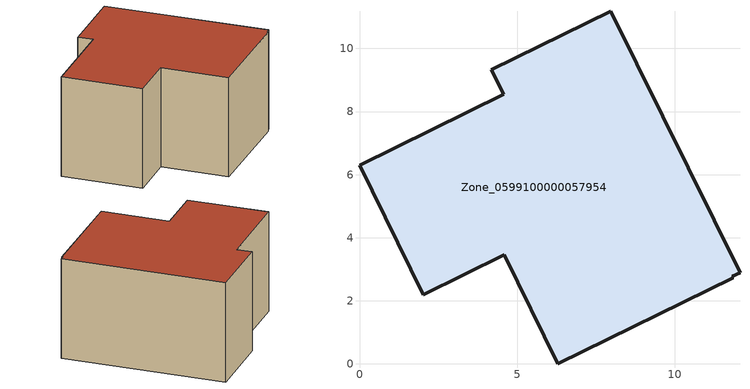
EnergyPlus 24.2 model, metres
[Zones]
Zone_0599100000057954
 floor ground (C_G): 4.59,3.45 2.03,2.19 0,6.3 4.58,8.54 4.18,9.33 7.96,11.18 12.06,2.89 11.82,2.77 11.85,2.72 6.29,0 z0
 wall outside (C_F): 4.58,8.54 0,6.3 2.03,2.19 4.59,3.45 6.29,0 11.85,2.72 11.82,2.77 12.06,2.89 7.96,11.18 4.18,9.33 4.58,8.54 z0:5.79
 roof outside (C_R): 11.82,2.77 12.06,2.89 7.96,11.18 4.18,9.33 4.58,8.54 0,6.3 2.03,2.19 4.59,3.45 6.29,0 11.85,2.72 z5.79
[BUILDING]
Pand.0599100000057954: North Axis=0; Terrain=City; Loads Convergence Tolerance Value=0.04; Temperature Convergence Tolerance Value=0.4; Solar Distribution=FullExterior; Maximum Number of Warmup Days=25; Minimum Number of Warmup Days=1
[Site:Location]
Rotterdam.The.Hague.AP_ZH_NLD Design_Conditions: Latitude=51.96; Longitude=4.45; Time Zone=1; Elevation=-4.5
[SITE:GROUNDTEMPERATURE:BUILDINGSURFACE]
18, 18, 18, 18, 18, 18, 18, 18, 18, 18, 18, 18
[MATERIAL] Thermal Absorptance=0.9; Solar Absorptance=0.7; Visible Absorptance=0.7
Name | Roughness | Thickness | Conductivity | Density | Specific Heat
G.TI.1946-1964 | MediumSmooth | 0.15 | 1 | 540 | 1210
F.TI.1946-1964 | Rough | 0.3 | 0.857143 | 1920 | 840
R.TI.1946-1964 | MediumRough | 0.2 | 0.277778 | 1500 | 1000
[CONSTRUCTION]
C_G: G.TI.1946-1964
C_F: F.TI.1946-1964
C_R: R.TI.1946-1964
[ZONE]
Zone_0599100000057954: Type=1; Multiplier=1; Ceiling Height=Autocalculate; Volume=Autocalculate; Floor Area=autocalculate; Part of Total Floor Area=Yes
[ZONEINFILTRATION:DESIGNFLOWRATE]
Infil_Zone_0599100000057954: Zone or ZoneList or Space or SpaceList=Zone_0599100000057954; Schedule=AlwaysOn; Design Flow Rate Calculation Method=Flow/Area; Flow Rate per Floor Area=0.003; Constant Term Coefficient=1; Temperature Term Coefficient=0; Velocity Term Coefficient=0; Velocity Squared Term Coefficient=0
[HVACTEMPLATE:ZONE:IDEALLOADSAIRSYSTEM]
Zone_0599100000057954: Maximum Heating Supply Air Temperature=50; Minimum Cooling Supply Air Temperature=13; Maximum Heating Supply Air Humidity Ratio=0.0156; Minimum Cooling Supply Air Humidity Ratio=0.0077; Heating Limit=NoLimit; Cooling Limit=NoLimit; Dehumidification Control Type=ConstantSensibleHeatRatio; Cooling Sensible Heat Ratio=0.7; Dehumidification Setpoint=60; Humidification Control Type=None; Humidification Setpoint=30; Outdoor Air Method=None; Outdoor Air Flow Rate per Person=0.00944; Outdoor Air Flow Rate per Zone Floor Area=0; Outdoor Air Flow Rate per Zone=0; Demand Controlled Ventilation Type=None; Outdoor Air Economizer Type=NoEconomizer; Heat Recovery Type=None; Sensible Heat Recovery Effectiveness=0.7; Latent Heat Recovery Effectiveness=0.65
[ZONECONTROL:THERMOSTAT]
ThermostatControl_Zone_0599100000057954: Zone or ZoneList=Zone_0599100000057954; Control Type Schedule=DualSetpointControlType; Control 1=Thermostat_Zone_0599100000057954; Temperature Difference Between Cutout And Setpoint=0
[THERMOSTATSETPOINT:DUALSETPOINT]
Thermostat_Zone_0599100000057954: Heating Setpoint Temperature Schedule=HeatingSetpoint_Zone_0599100000057954; Cooling Setpoint Temperature Schedule=CoolingSetpoint_Zone_0599100000057954
[SCHEDULE:COMPACT]
HeatingSetpoint_Zone_0599100000057954: Through: 12/31, For: AllDays, Until: 24:00, 21
CoolingSetpoint_Zone_0599100000057954: Through: 12/31, For: AllDays, Until: 24:00, 24
DualSetpointControlType: Through: 12/31, For: AllDays, Until: 24:00, 4
AlwaysOn: Through: 12/31, For: AllDays, Until: 24:00, 1
